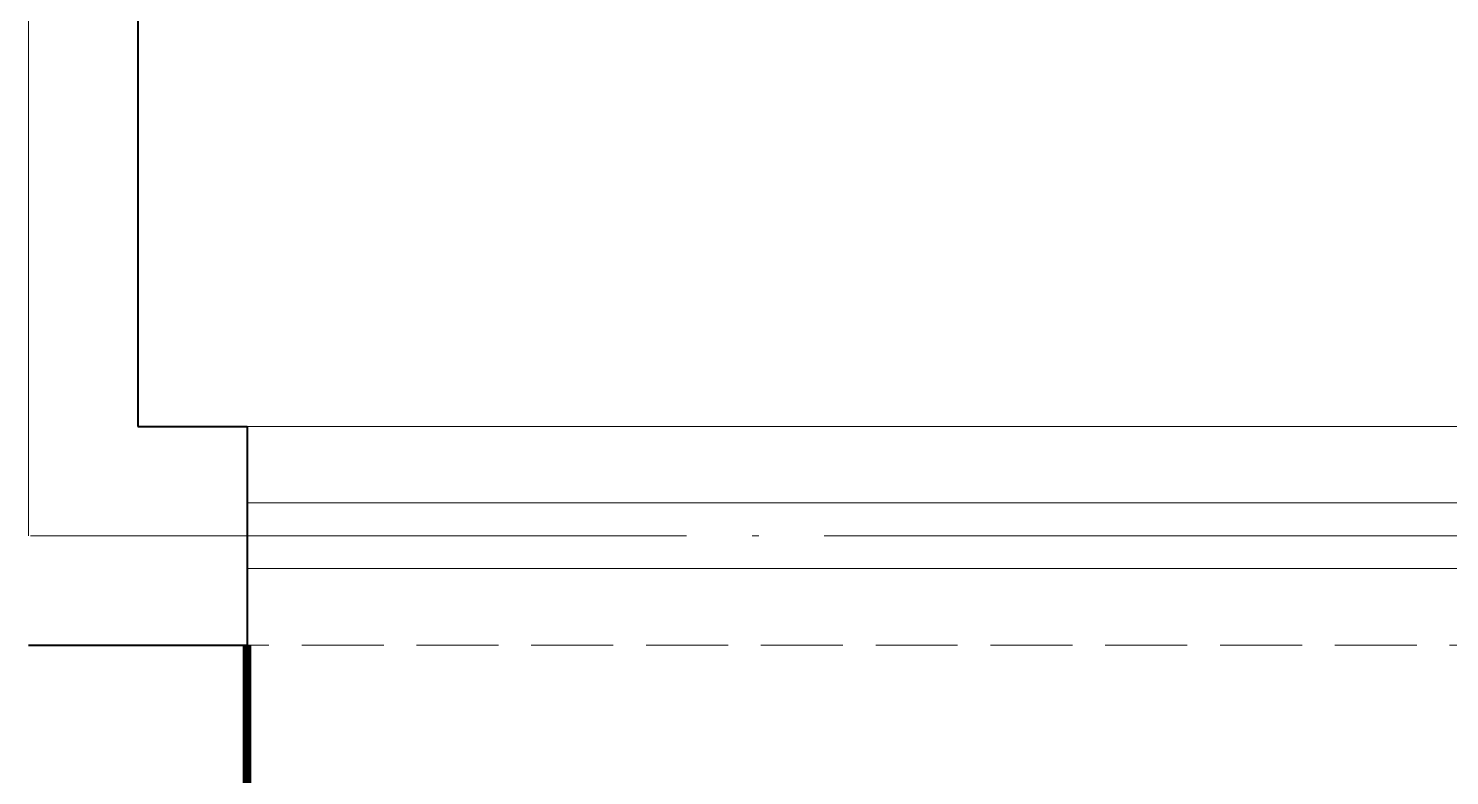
# Model space of a CAD drawing. Extents: x 27938 to 650306, y -92720 to 1524912.
# Drawn here: x 289717 to 291017, y 441313 to 441996 of the extents above; entities that cross this region are included whole.
import ezdxf

# ---------------------------------------------------------------- set-up
doc = ezdxf.new("R2010")
doc.units = 0
doc.header["$LTSCALE"] = 1000
doc.header["$MEASUREMENT"] = 0
doc.linetypes.add('DASH', pattern=[0.35, 0.25, -0.1])
doc.linetypes.add('DOTE', pattern=[2.42, 2, -0.2, 0.02, -0.2])
for name, color, linetype, lineweight in [('DOTE', 19, 'DOTE', 9), ('WALL', 9, 'Continuous', 40), ('平面-栏杆', 135, 'Continuous', 15), ('平面-看线', 45, 'Continuous', 15)]:
    doc.layers.add(name, color=color, linetype=linetype, lineweight=lineweight)

# ---------------------------------------------------------------- blocks, each defined once
blk = doc.blocks.new('FGDGDRGSDGDG')
at = {"layer": 'DOTE', "linetype": 'DOTE', "ltscale": 0.3}
for p, q in [((507782.5, 516548.5), (507782.5, 515948.5)), ((488182.5, 515948.5), (546982.5, 515948.5))]:
    blk.add_line(p, q, dxfattribs=at)

msp = doc.modelspace()

# ---------------------------------------------------------------- linework, layer by layer
at = {"color": 8, "const_width": 8}
msp.add_lwpolyline([(289916.6, 441432.1), (289916.6, 441282.1), (289616.6, 441282.1), (289616.6, 441432.1)], dxfattribs=at)
at = {"layer": 'WALL', "color": 8}
for p, q in [((289816.6, 442232.1), (289816.6, 441632.1)), ((289816.6, 441632.1), (289916.6, 441632.1)), ((289916.6, 441632.1), (289916.6, 441432.1)), ((289716.6, 441432.1), (289916.6, 441432.1))]:
    msp.add_line(p, q, dxfattribs=at)
at = {"layer": '平面-栏杆', "color": 8}
for p, q in [((295816.6, 441562.1), (289916.6, 441562.1)), ((295816.6, 441502.1), (289916.6, 441502.1))]:
    msp.add_line(p, q, dxfattribs=at)
at = {"layer": '平面-看线', "color": 8}
msp.add_line((295816.6, 441632.1), (289916.6, 441632.1), dxfattribs=at)
at = {"layer": '平面-看线', "color": 8, "linetype": 'DASH', "ltscale": 0.3}
msp.add_line((295816.6, 441432.1), (289916.6, 441432.1), dxfattribs=at)

# ---------------------------------------------------------------- block references
msp.add_blockref('FGDGDRGSDGDG', (-218065.9, -74416.4))

doc.saveas('drawing.dxf')
